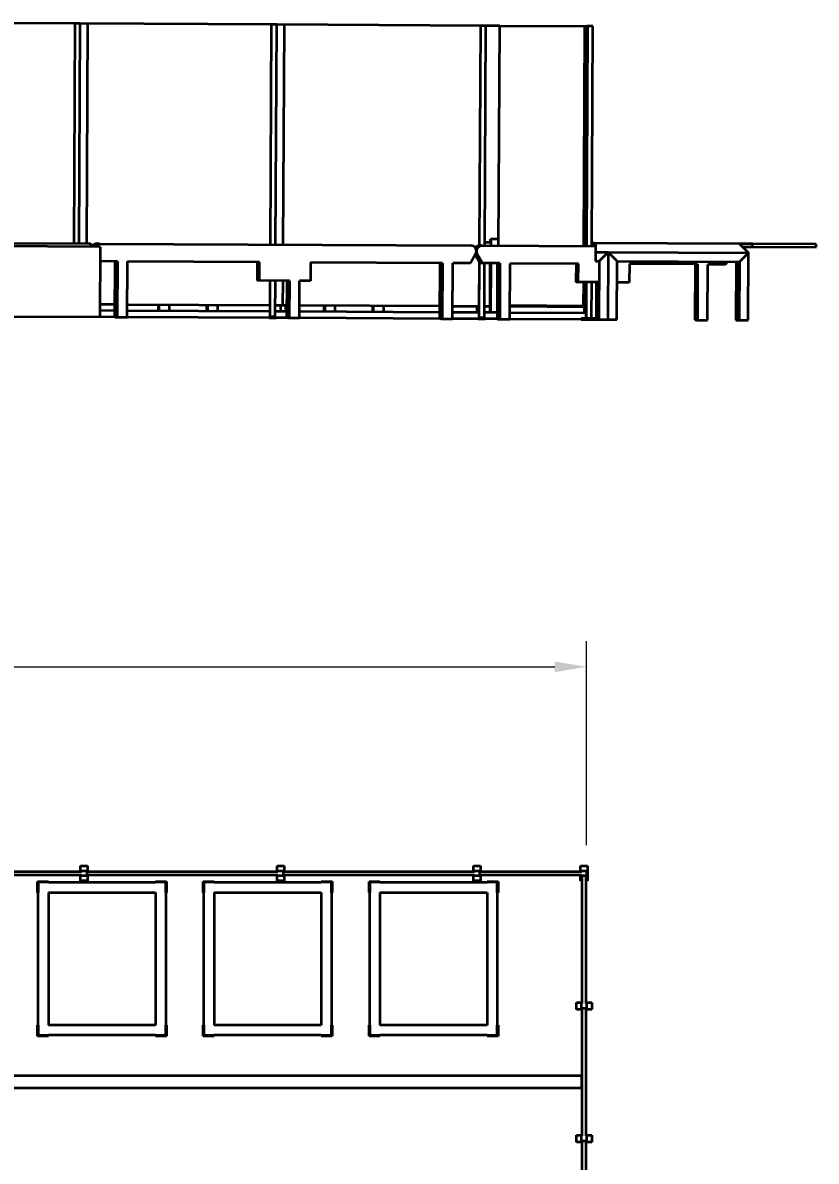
# Model space of a CAD drawing. Header units: millimetres. Extents: x 0 to 67800, y 0 to 42000.
# Drawn here: x 30256 to 36477, y 26225 to 35155 of the extents above; entities that cross this region are included whole.
import ezdxf

# ---------------------------------------------------------------- set-up
doc = ezdxf.new("R2010")
doc.units = ezdxf.units.MM
doc.header["$LTSCALE"] = 100
doc.layers.add('Dimension (ISO)', color=7, linetype='Continuous', lineweight=18)
doc.layers.add('Visible (ISO)', color=7, linetype='Continuous', lineweight=35)
doc.styles.add('Note Text (ISO)', font='verdana.ttf')
doc.dimstyles.new('Default - Method 1b (ISO)', dxfattribs={"dimscale": 100, "dimtxt": 2.5, "dimasz": 2.5, "dimexe": 2, "dimexo": 2, "dimgap": 0.5, "dimtad": 1, "dimtoh": 1, "dimdec": 1, "dimrnd": 1e-08, "dimtxsty": 'Note Text (ISO)', "dimcen": 0.09, "dimdle": 10, "dimclrd": 256, "dimclre": 256, "dimclrt": 256, "dimadec": 1, "dimazin": 2, "dimtfac": 0.72, "dimtmove": 0, "dimatfit": 3, "dimfxl": 1, "dimtolj": 1, "dimlwd": -1, "dimlwe": -1, "dimarcsym": 0})

# ---------------------------------------------------------------- blocks, each defined once
blk = doc.blocks.new('*D19')
at = {"layer": 'Defpoints', "color": 0, "transparency": 16777216}
for p in [(34677, 30102.9), (4537, 28502.9), (34677, 28502.9)]:
    blk.add_point(p, dxfattribs=at)
at = {"layer": 'Dimension (ISO)', "transparency": 16777216}
for p, q in [((4537, 28702.9), (4537, 30302.9)), ((34677, 28702.9), (34677, 30302.9)), ((4787, 30102.9), (34427, 30102.9))]:
    blk.add_line(p, q, dxfattribs=at)
for points in [[(4787, 30144.5), (4787, 30061.2), (4537, 30102.9)], [(34427, 30144.5), (34427, 30061.2), (34677, 30102.9)]]:
    blk.add_solid(points, dxfattribs=at)
at = {"layer": 'Dimension (ISO)', "transparency": 16777216, "insert": (19085.8, 30413.3), "char_height": 250, "attachment_point": 1, "style": 'Note Text (ISO)'}
blk.add_mtext('\\A1;30140', dxfattribs=at)

msp = doc.modelspace()

# ---------------------------------------------------------------- linework, layer by layer
at = {"layer": 'Visible (ISO)'}
for p, q in [((30666.76, 35147.94), (29333.89, 35154.71)), ((30658.02, 33422.96), (30666.78, 35147.94)), ((30666.78, 35147.94), (30666.76, 35147.94)), ((30706.78, 35147.74), (30666.78, 35147.94)), ((30698.02, 33422.76), (30706.78, 35147.74)), ((32206.72, 35140.12), (30706.78, 35147.74)), ((30766.75, 35147.43), (30706.78, 35147.74)), ((30757.99, 33422.46), (30766.75, 35147.43)), ((32197.98, 33415.14), (32206.74, 35140.12)), ((32206.74, 35140.12), (32206.72, 35140.12)), ((32246.74, 35139.92), (32206.74, 35140.12)), ((32237.98, 33414.94), (32246.74, 35139.92)), ((33846.67, 35131.79), (32246.74, 35139.92)), ((32306.71, 35139.61), (32246.74, 35139.92)), ((32297.95, 33414.64), (32306.71, 35139.61)), ((33837.91, 33406.78), (33846.67, 35131.79)), ((33837.94, 33406.79), (33846.7, 35131.79)), ((33846.7, 35131.79), (33846.67, 35131.79)), ((33886.7, 35131.59), (33846.7, 35131.79)), ((33877.94, 33406.61), (33886.7, 35131.59)), ((33995.36, 35131.04), (33886.7, 35131.59)), ((33986.6, 33406.06), (33995.36, 35131.04)), ((33995.36, 35131.04), (34664.14, 35127.64)), ((34655.38, 33402.66), (34664.14, 35127.64)), ((34664.14, 35127.64), (34679.01, 35127.57)), ((34670.25, 33402.59), (34679.01, 35127.57)), ((34677.64, 33402.55), (34686.4, 35127.53)), ((34677.71, 33402.55), (34686.47, 35127.53)), ((34677.71, 33402.55), (34686.47, 35127.53)), ((34677.92, 33402.55), (34686.68, 35127.53)), ((34677.92, 33402.55), (34686.68, 35127.53)), ((34686.4, 35127.53), (34679.01, 35127.57)), ((34686.47, 35127.53), (34686.4, 35127.53)), ((34686.68, 35127.53), (34686.47, 35127.53)), ((34686.68, 35127.53), (34686.47, 35127.53)), ((34726.68, 35127.32), (34686.68, 35127.53)), ((34726.68, 35127.32), (34686.68, 35127.53)), ((34717.92, 33402.35), (34726.68, 35127.32)), ((34717.92, 33402.35), (34726.68, 35127.32)), ((27857.71, 33437.18), (30768.63, 33422.4)), ((30863.71, 33396.92), (27863.79, 33412.15)), ((30839.63, 33422.04), (30839.94, 33422.04)), ((30839.94, 33422.04), (30845.22, 33422.01)), ((30845.22, 33422.01), (30845.52, 33422.01)), ((30845.52, 33422.01), (30851.74, 33421.98)), ((30851.74, 33421.98), (30852.04, 33421.98)), ((30852.04, 33421.98), (30857.33, 33421.95)), ((30857.33, 33421.95), (30857.63, 33421.95)), ((30857.63, 33421.95), (33768.55, 33407.17)), ((33839.55, 33406.81), (33839.86, 33406.8)), ((33839.86, 33406.8), (33845.14, 33406.78)), ((33845.14, 33406.78), (33845.45, 33406.78)), ((33845.45, 33406.78), (33851.66, 33406.74)), ((33851.66, 33406.74), (33851.97, 33406.74)), ((33851.97, 33406.74), (33857.25, 33406.72)), ((33857.25, 33406.72), (33857.55, 33406.71)), ((33857.55, 33406.71), (34746.91, 33402.2)), ((33928.36, 33431.36), (33878.06, 33431.61)), ((33922.24, 33431.39), (33922.37, 33456.39)), ((33922.27, 33431.39), (33922.4, 33456.39)), ((33922.4, 33456.39), (33922.37, 33456.39)), ((33928.49, 33456.36), (33922.4, 33456.39)), ((33928.24, 33406.36), (33928.36, 33431.36)), ((33928.27, 33406.36), (33928.52, 33456.36)), ((33928.36, 33431.36), (33928.49, 33456.36)), ((33928.52, 33456.36), (33928.49, 33456.36)), ((33986.86, 33456.06), (33928.52, 33456.36)), ((34727.56, 33402.3), (34727.81, 33427.3)), ((34727.85, 33427.3), (34727.72, 33402.3)), ((34727.81, 33427.3), (34727.85, 33427.3)), ((34727.85, 33427.3), (34734.93, 33427.26)), ((34734.93, 33427.26), (34734.8, 33402.26)), ((34734.93, 33427.26), (34734.96, 33427.26)), ((34734.96, 33427.26), (34734.96, 33402.26)), ((34739.92, 33427.23), (34734.96, 33427.26)), ((34739.66, 33402.24), (34739.92, 33427.23)), ((34739.95, 33427.23), (34739.83, 33402.23)), ((34739.92, 33427.23), (34739.95, 33427.23)), ((34739.95, 33427.23), (34747.03, 33427.2)), ((34747.03, 33427.2), (34746.32, 33285.78)), ((34747.03, 33427.2), (34747.07, 33427.2)), ((34747.07, 33427.2), (34747.07, 33356.49)), ((35876.33, 33421.46), (34747.07, 33427.2)), ((35876.33, 33421.46), (35947.04, 33350.39)), ((35977.48, 33420.95), (35876.33, 33421.46)), ((35977.35, 33395.95), (35977.48, 33420.95)), ((36477.15, 33418.41), (35977.48, 33420.95)), ((36477.02, 33393.41), (36477.15, 33418.41)), ((30863.71, 33396.92), (30860.92, 32846.93)), ((33806.75, 33340.22), (33765.26, 33269.18)), ((33803.69, 33334.98), (33841.45, 33268.79)), ((33841.76, 33268.79), (33803.84, 33335.24)), ((33806.51, 33339.8), (33847.04, 33268.77)), ((33847.34, 33268.77), (33806.66, 33340.06)), ((33812.79, 33340.19), (33853.56, 33268.73)), ((33853.86, 33268.73), (33813.09, 33340.19)), ((33818.37, 33340.16), (33859.15, 33268.71)), ((33859.45, 33268.7), (33818.68, 33340.16)), ((34747.07, 33356.49), (34746.35, 33285.78)), ((34747.07, 33356.49), (34847.07, 33355.98)), ((34847.07, 33355.98), (34775.64, 33285.63)), ((34847.07, 33355.98), (34844.38, 32826.7)), ((34847.07, 33355.98), (35947.04, 33350.39)), ((34847.07, 33355.98), (34917.06, 33284.91)), ((35875.61, 33280.04), (35947.04, 33350.39)), ((35901.33, 33396.34), (35977.35, 33395.95)), ((35943.45, 32821.11), (35946.13, 33349.5)), ((35977.35, 33395.95), (36477.02, 33393.41)), ((30997.43, 33283.24), (30863.14, 33283.92)), ((30977.21, 32846.34), (30979.43, 33283.33)), ((30979.73, 33283.33), (30977.51, 32846.33)), ((30982.79, 32846.31), (30985.01, 33283.3)), ((30985.32, 33283.3), (30983.1, 32846.31)), ((30989.32, 32846.27), (30991.53, 33283.27)), ((30991.84, 33283.27), (30989.62, 32846.27)), ((30994.9, 32846.25), (30997.12, 33283.24)), ((30997.43, 33283.24), (30995.21, 32846.24)), ((31075.2, 32845.84), (31077.42, 33282.83)), ((32112.4, 33277.58), (31077.42, 33282.83)), ((32094.4, 33277.67), (32093.66, 33132.67)), ((32099.55, 33132.64), (32100.29, 33277.64)), ((32106.51, 33277.61), (32105.77, 33132.61)), ((32111.66, 33132.58), (32112.4, 33277.58)), ((32512.39, 33275.54), (32511.65, 33130.55)), ((33547.36, 33270.29), (32512.39, 33275.54)), ((33527.14, 32833.39), (33529.36, 33270.38)), ((33529.67, 33270.38), (33527.45, 32833.38)), ((33532.73, 32833.36), (33534.95, 33270.35)), ((33535.25, 33270.35), (33533.03, 32833.36)), ((33539.25, 32833.32), (33541.47, 33270.32)), ((33541.77, 33270.32), (33539.55, 32833.32)), ((33544.84, 32833.3), (33547.05, 33270.29)), ((33547.36, 33270.29), (33545.14, 32833.29)), ((33625.14, 32832.89), (33627.36, 33269.88)), ((33765.26, 33269.18), (33627.36, 33269.88)), ((33835.06, 32839.82), (33837.27, 33276.12)), ((33835.5, 32931.82), (33837.25, 33276.16)), ((33841.76, 33268.79), (33841.45, 33268.79)), ((33847.04, 33268.77), (33841.76, 33268.79)), ((33847.34, 33268.77), (33847.04, 33268.77)), ((33853.56, 33268.73), (33847.34, 33268.77)), ((33853.86, 33268.73), (33853.56, 33268.73)), ((33859.15, 33268.71), (33853.86, 33268.73)), ((33859.45, 33268.7), (33859.15, 33268.71)), ((33997.35, 33268), (33859.45, 33268.7)), ((33875.06, 32839.62), (33877.24, 33268.61)), ((33919.48, 32881.39), (33921.44, 33268.39)), ((33919.88, 32881.39), (33921.85, 33268.39)), ((33925.16, 32881.36), (33927.13, 33268.36)), ((33925.57, 32881.36), (33927.54, 33268.36)), ((33977.13, 32831.1), (33979.35, 33268.09)), ((33979.66, 33268.09), (33977.44, 32831.1)), ((33982.72, 32831.07), (33984.94, 33268.07)), ((33985.24, 33268.06), (33983.02, 32831.07)), ((33989.24, 32831.04), (33991.46, 33268.03)), ((33991.76, 33268.03), (33989.54, 32831.04)), ((33994.82, 32831.01), (33997.04, 33268)), ((33997.35, 33268), (33995.13, 32831.01)), ((34075.13, 32830.6), (34077.35, 33267.6)), ((34612.33, 33264.88), (34077.35, 33267.6)), ((34594.33, 33264.97), (34593.6, 33119.97)), ((34599.49, 33119.94), (34600.23, 33264.94)), ((34606.44, 33264.91), (34605.71, 33119.91)), ((34611.6, 33119.88), (34612.33, 33264.88)), ((34746.32, 33285.78), (34746.35, 33285.78)), ((34746.35, 33285.78), (34775.64, 33285.63)), ((34775.6, 33285.63), (34773.28, 32827.06)), ((34775.64, 33285.63), (34773.31, 32827.06)), ((34914.73, 32826.34), (34917.06, 33284.91)), ((34917.06, 33284.91), (35875.61, 33280.04)), ((35012.32, 33262.85), (35011.59, 33117.85)), ((35547.31, 33260.13), (35012.32, 33262.85)), ((35527.09, 32823.23), (35529.31, 33260.22)), ((35529.62, 33260.22), (35527.4, 32823.23)), ((35532.68, 32823.2), (35534.9, 33260.19)), ((35535.2, 33260.19), (35532.98, 32823.2)), ((35539.2, 32823.17), (35541.42, 33260.16)), ((35541.72, 33260.16), (35539.5, 32823.17)), ((35544.78, 32823.14), (35547, 33260.13)), ((35547.31, 33260.13), (35545.09, 32823.14)), ((35625.09, 32822.73), (35627.31, 33259.73)), ((35765.2, 33259.03), (35627.31, 33259.73)), ((35777.77, 33280.54), (35765.2, 33259.03)), ((35849.47, 33280.18), (35847.14, 32821.6)), ((35850.18, 33280.17), (35847.85, 32821.6)), ((35855.53, 33280.15), (35853.2, 32821.57)), ((35856.25, 33280.14), (35853.92, 32821.57)), ((35861.57, 33280.11), (35859.24, 32821.54)), ((35862.29, 33280.11), (35859.96, 32821.54)), ((35867.64, 33280.08), (35865.31, 32821.51)), ((35868.36, 33280.08), (35866.03, 32821.51)), ((35875.43, 33280.04), (35873.1, 32821.47)), ((32099.55, 33132.64), (32093.66, 33132.67)), ((32105.77, 33132.61), (32099.55, 33132.64)), ((32111.66, 33132.58), (32105.77, 33132.61)), ((32346.65, 33131.38), (32111.66, 33132.58)), ((32195.1, 32848.15), (32196.54, 33132.15)), ((32235.1, 32847.95), (32236.54, 33131.94)), ((32295.54, 32939.64), (32296.52, 33131.64)), ((32327.17, 32839.48), (32328.66, 33131.48)), ((32328.96, 33131.47), (32327.48, 32839.48)), ((32332.76, 32839.45), (32334.24, 33131.45)), ((32334.55, 33131.45), (32333.06, 32839.45)), ((32339.28, 32839.42), (32340.76, 33131.41)), ((32341.07, 33131.41), (32339.59, 32839.42)), ((32344.87, 32839.39), (32346.35, 33131.39)), ((32346.65, 33131.38), (32345.17, 32839.39)), ((32425.17, 32838.98), (32426.65, 33130.98)), ((32511.65, 33130.55), (32426.65, 33130.98)), ((34599.49, 33119.94), (34593.6, 33119.97)), ((34605.71, 33119.91), (34599.49, 33119.94)), ((34611.6, 33119.88), (34605.71, 33119.91)), ((34774.76, 33119.05), (34611.6, 33119.88)), ((34653.01, 32935.67), (34653.94, 33119.67)), ((34667.88, 32935.59), (34668.81, 33119.59)), ((34674.83, 32835.56), (34676.28, 33119.55)), ((34674.83, 32835.56), (34676.28, 33119.55)), ((34675.04, 32835.56), (34676.48, 33119.55)), ((34675.04, 32835.56), (34676.48, 33119.55)), ((34675.22, 32927.56), (34676.2, 33119.55)), ((34715.04, 32835.35), (34716.48, 33119.35)), ((34715.04, 32835.35), (34716.48, 33119.35)), ((34754.05, 32827.15), (34755.53, 33119.15)), ((34755.57, 33119.15), (34754.09, 32827.15)), ((34762.65, 33119.11), (34761.17, 32827.12)), ((34762.69, 33119.11), (34761.2, 32827.12)), ((34766.16, 32827.09), (34767.64, 33119.09)), ((34767.68, 33119.09), (34766.19, 32827.09)), ((35011.59, 33117.85), (34916.21, 33118.33)), ((30977.46, 32896.33), (30861.17, 32896.93)), ((30861.43, 32946.92), (30977.72, 32946.33)), ((32195.11, 32890.15), (31075.46, 32895.84)), ((31075.71, 32945.84), (32195.54, 32940.15)), ((31319.54, 32894.6), (31319.8, 32944.6)), ((31319.95, 32894.6), (31320.2, 32944.59)), ((31325.23, 32894.57), (31325.48, 32944.57)), ((31325.64, 32894.57), (31325.89, 32944.57)), ((31405.64, 32894.16), (31405.89, 32944.16)), ((31699.53, 32892.67), (31699.79, 32942.67)), ((31699.94, 32892.67), (31700.19, 32942.66)), ((31705.2, 32892.64), (31705.45, 32942.64)), ((31705.63, 32892.64), (31705.88, 32942.64)), ((31785.63, 32892.23), (31785.88, 32942.23)), ((32194.9, 32848.15), (32195.37, 32940.15)), ((32327.43, 32889.48), (32235.31, 32889.95)), ((32235.57, 32939.95), (32327.68, 32939.48)), ((32235.57, 32939.95), (32295.54, 32939.64)), ((32279.26, 32889.72), (32279.52, 32939.72)), ((32279.47, 32889.72), (32279.72, 32939.72)), ((32319.47, 32889.52), (32319.72, 32939.52)), ((33527.4, 32883.38), (32425.42, 32888.98)), ((32425.68, 32938.98), (33527.65, 32933.38)), ((32619.51, 32888), (32619.76, 32937.99)), ((32619.92, 32887.99), (32620.17, 32937.99)), ((32625.2, 32887.97), (32625.45, 32937.97)), ((32625.6, 32887.96), (32625.86, 32937.96)), ((32705.6, 32887.56), (32705.86, 32937.56)), ((32999.5, 32886.07), (32999.75, 32936.07)), ((32999.91, 32886.06), (33000.16, 32936.06)), ((33005.16, 32886.04), (33005.42, 32936.04)), ((33005.59, 32886.03), (33005.85, 32936.03)), ((33085.59, 32885.63), (33085.85, 32935.63)), ((33835.07, 32881.82), (33625.39, 32882.89)), ((33625.65, 32932.89), (33835.5, 32931.82)), ((33819.22, 32881.9), (33819.48, 32931.9)), ((33819.43, 32881.9), (33819.68, 32931.9)), ((33834.86, 32839.82), (33835.32, 32931.82)), ((33977.39, 32881.1), (33875.27, 32881.62)), ((33875.53, 32931.62), (33919.73, 32931.39)), ((34673.34, 32877.57), (34075.38, 32880.6)), ((34075.63, 32930.6), (34659.63, 32927.64)), ((34075.68, 32938.6), (34653.01, 32935.67)), ((34653.01, 32935.67), (34667.88, 32935.59)), ((34659.2, 32877.64), (34659.46, 32927.64)), ((34659.41, 32877.64), (34659.7, 32935.64)), ((34659.63, 32927.64), (34659.68, 32935.64)), ((34664.48, 32877.61), (34664.78, 32935.61)), ((34664.66, 32927.61), (34664.7, 32935.61)), ((34664.66, 32927.61), (34664.74, 32927.61)), ((34664.69, 32877.61), (34664.98, 32935.61)), ((34673.13, 32835.57), (34673.34, 32877.57)), ((34675.22, 32927.56), (34675.3, 32927.56)), ((27861, 32862.16), (30860.92, 32846.93)), ((30977.21, 32846.34), (30860.92, 32846.93)), ((30977.51, 32846.33), (30977.21, 32846.34)), ((30977.51, 32846.33), (30982.79, 32846.31)), ((30983.1, 32846.31), (30982.79, 32846.31)), ((30983.1, 32846.31), (30989.32, 32846.27)), ((30989.62, 32846.27), (30989.32, 32846.27)), ((30989.62, 32846.27), (30994.9, 32846.25)), ((30995.21, 32846.24), (30994.9, 32846.25)), ((30995.21, 32846.24), (31075.2, 32845.84)), ((32187.15, 32840.19), (31075.2, 32845.84)), ((32187.15, 32840.19), (32187.2, 32848.19)), ((32187.15, 32840.19), (32187.76, 32840.19)), ((32187.8, 32848.19), (32187.2, 32848.19)), ((32187.76, 32840.19), (32187.8, 32848.19)), ((32187.76, 32840.19), (32242.76, 32839.91)), ((32242.8, 32847.91), (32187.8, 32848.19)), ((32242.76, 32839.91), (32242.8, 32847.91)), ((32327.17, 32839.48), (32242.76, 32839.91)), ((32327.48, 32839.48), (32327.17, 32839.48)), ((32332.76, 32839.45), (32327.48, 32839.48)), ((32333.06, 32839.45), (32332.76, 32839.45)), ((32333.06, 32839.45), (32339.28, 32839.42)), ((32339.59, 32839.42), (32339.28, 32839.42)), ((32344.87, 32839.39), (32339.59, 32839.42)), ((32345.17, 32839.39), (32344.87, 32839.39)), ((32345.17, 32839.39), (32425.17, 32838.98)), ((33527.14, 32833.39), (32425.17, 32838.98)), ((33527.45, 32833.38), (33527.14, 32833.39)), ((33532.73, 32833.36), (33527.45, 32833.38)), ((33533.03, 32833.36), (33532.73, 32833.36)), ((33533.03, 32833.36), (33539.25, 32833.32)), ((33539.55, 32833.32), (33539.25, 32833.32)), ((33544.84, 32833.3), (33539.55, 32833.32)), ((33545.14, 32833.29), (33544.84, 32833.3)), ((33545.14, 32833.29), (33625.14, 32832.89)), ((33827.11, 32831.86), (33625.14, 32832.89)), ((33827.11, 32831.86), (33827.15, 32839.86)), ((33827.11, 32831.86), (33827.72, 32831.86)), ((33827.76, 32839.86), (33827.15, 32839.86)), ((33827.72, 32831.86), (33827.76, 32839.86)), ((33827.72, 32831.86), (33882.72, 32831.58)), ((33882.76, 32839.58), (33827.76, 32839.86)), ((33882.72, 32831.58), (33882.76, 32839.58)), ((33977.13, 32831.1), (33882.72, 32831.58)), ((33977.44, 32831.1), (33977.13, 32831.1)), ((33977.44, 32831.1), (33982.72, 32831.07)), ((33983.02, 32831.07), (33982.72, 32831.07)), ((33983.02, 32831.07), (33989.24, 32831.04)), ((33989.54, 32831.04), (33989.24, 32831.04)), ((33989.54, 32831.04), (33994.82, 32831.01)), ((33995.13, 32831.01), (33994.82, 32831.01)), ((33995.13, 32831.01), (34075.13, 32830.6)), ((34634.76, 32827.76), (34075.13, 32830.6)), ((34634.76, 32827.76), (34634.8, 32835.76)), ((34634.76, 32827.76), (34635.04, 32827.76)), ((34635.08, 32835.76), (34634.8, 32835.76)), ((34635.04, 32827.76), (34635.08, 32835.76)), ((34635.04, 32827.76), (34667.53, 32827.59)), ((34667.58, 32835.59), (34635.08, 32835.76)), ((34667.53, 32827.59), (34667.7, 32827.59)), ((34667.74, 32835.59), (34667.58, 32835.59)), ((34667.7, 32827.59), (34667.74, 32835.59)), ((34667.7, 32827.59), (34722.7, 32827.31)), ((34722.74, 32835.31), (34667.74, 32835.59)), ((34722.7, 32827.31), (34722.74, 32835.31)), ((34722.7, 32827.31), (34754.05, 32827.15)), ((34754.09, 32835.15), (34722.74, 32835.31)), ((34754.05, 32827.15), (34754.09, 32827.15)), ((34754.09, 32827.15), (34761.17, 32827.12)), ((34761.17, 32827.12), (34761.2, 32827.12)), ((34761.2, 32827.12), (34766.16, 32827.09)), ((34766.16, 32827.09), (34766.19, 32827.09)), ((34766.19, 32827.09), (34773.28, 32827.06)), ((34773.28, 32827.06), (34773.31, 32827.06)), ((34773.31, 32827.06), (34844.38, 32826.7)), ((34844.38, 32826.7), (34914.73, 32826.34)), ((35527.4, 32823.23), (35527.09, 32823.23)), ((35532.68, 32823.2), (35527.4, 32823.23)), ((35532.98, 32823.2), (35532.68, 32823.2)), ((35532.98, 32823.2), (35539.2, 32823.17)), ((35539.5, 32823.17), (35539.2, 32823.17)), ((35544.78, 32823.14), (35539.5, 32823.17)), ((35545.09, 32823.14), (35544.78, 32823.14)), ((35545.09, 32823.14), (35625.09, 32822.73)), ((35847.14, 32821.6), (35847.85, 32821.6)), ((35847.85, 32821.6), (35853.2, 32821.57)), ((35853.2, 32821.57), (35853.92, 32821.57)), ((35853.92, 32821.57), (35859.24, 32821.54)), ((35859.24, 32821.54), (35859.96, 32821.54)), ((35859.96, 32821.54), (35865.31, 32821.51)), ((35865.31, 32821.51), (35866.03, 32821.51)), ((35866.03, 32821.51), (35873.1, 32821.47)), ((35873.1, 32821.47), (35943.45, 32821.11)), ((29216.99, 28497.87), (30716.99, 28497.87)), ((30709.49, 28497.87), (30709.49, 28542.87)), ((30709.49, 28542.87), (30764.49, 28542.87)), ((30716.99, 28502.87), (30756.99, 28502.87)), ((30716.99, 28497.87), (30716.99, 28502.87)), ((30756.99, 28502.87), (30756.99, 28462.87)), ((30756.99, 28497.87), (30756.99, 28467.87)), ((30756.99, 28497.87), (32256.99, 28497.87)), ((30764.49, 28542.87), (30764.49, 28497.87)), ((32249.49, 28497.87), (32249.49, 28542.87)), ((32249.49, 28542.87), (32304.49, 28542.87)), ((32256.99, 28502.87), (32296.99, 28502.87)), ((32256.99, 28497.87), (32256.99, 28502.87)), ((32296.99, 28502.87), (32296.99, 28462.87)), ((32296.99, 28497.87), (32296.99, 28467.87)), ((32296.99, 28497.87), (33796.99, 28497.87)), ((32304.49, 28542.87), (32304.49, 28497.87)), ((33789.49, 28497.87), (33789.49, 28542.87)), ((33789.49, 28542.87), (33844.49, 28542.87)), ((33796.99, 28502.87), (33836.99, 28502.87)), ((33796.99, 28497.87), (33796.99, 28502.87)), ((33836.99, 28502.87), (33836.99, 28462.87)), ((33836.99, 28497.87), (33836.99, 28467.87)), ((33836.99, 28497.87), (34636.99, 28497.87)), ((33844.49, 28542.87), (33844.49, 28497.87)), ((34629.49, 28497.87), (34629.49, 28542.87)), ((34629.49, 28542.87), (34684.49, 28542.87)), ((34636.99, 28502.87), (34676.99, 28502.87)), ((34636.99, 28497.87), (34636.99, 28502.87)), ((34676.99, 28502.87), (34676.99, 28462.87)), ((34684.49, 28542.87), (34684.49, 28422.87)), ((30716.99, 28467.87), (29216.99, 28467.87)), ((30370.78, 28332.87), (30370.78, 28418.87)), ((30370.78, 28418.87), (30456.78, 28418.87)), ((30376.78, 28412.87), (30376.78, 28332.87)), ((30456.78, 28412.87), (30376.78, 28412.87)), ((30456.78, 28418.87), (30456.78, 28412.87)), ((30456.78, 28412.87), (31296.78, 28412.87)), ((30709.49, 28422.87), (30709.49, 28467.87)), ((30764.49, 28422.87), (30709.49, 28422.87)), ((30716.99, 28462.87), (30716.99, 28467.87)), ((30756.99, 28462.87), (30716.99, 28462.87)), ((32256.99, 28467.87), (30756.99, 28467.87)), ((30764.49, 28467.87), (30764.49, 28422.87)), ((31296.78, 28412.87), (31296.78, 28418.87)), ((31296.78, 28418.87), (31382.78, 28418.87)), ((31376.78, 28412.87), (31296.78, 28412.87)), ((31376.78, 28332.87), (31376.78, 28412.87)), ((31382.78, 28418.87), (31382.78, 28332.87)), ((31670.78, 28332.87), (31670.78, 28418.87)), ((31670.78, 28418.87), (31756.78, 28418.87)), ((31676.78, 28412.87), (31676.78, 28332.87)), ((31756.78, 28412.87), (31676.78, 28412.87)), ((31756.78, 28418.87), (31756.78, 28412.87)), ((31756.78, 28412.87), (32596.78, 28412.87)), ((32249.49, 28422.87), (32249.49, 28467.87)), ((32304.49, 28422.87), (32249.49, 28422.87)), ((32256.99, 28462.87), (32256.99, 28467.87)), ((32296.99, 28462.87), (32256.99, 28462.87)), ((33796.99, 28467.87), (32296.99, 28467.87)), ((32304.49, 28467.87), (32304.49, 28422.87)), ((32596.78, 28412.87), (32596.78, 28418.87)), ((32596.78, 28418.87), (32682.78, 28418.87)), ((32676.78, 28412.87), (32596.78, 28412.87)), ((32676.78, 28332.87), (32676.78, 28412.87)), ((32682.78, 28418.87), (32682.78, 28332.87)), ((32970.78, 28332.87), (32970.78, 28418.87)), ((32970.78, 28418.87), (33056.78, 28418.87)), ((32976.78, 28412.87), (32976.78, 28332.87)), ((33056.78, 28412.87), (32976.78, 28412.87)), ((33056.78, 28418.87), (33056.78, 28412.87)), ((33056.78, 28412.87), (33896.78, 28412.87)), ((33789.49, 28422.87), (33789.49, 28467.87)), ((33844.49, 28422.87), (33789.49, 28422.87)), ((33796.99, 28462.87), (33796.99, 28467.87)), ((33836.99, 28462.87), (33796.99, 28462.87)), ((34636.99, 28467.87), (33836.99, 28467.87)), ((33844.49, 28467.87), (33844.49, 28422.87)), ((33896.78, 28412.87), (33896.78, 28418.87)), ((33896.78, 28418.87), (33982.78, 28418.87)), ((33976.78, 28412.87), (33896.78, 28412.87)), ((33976.78, 28332.87), (33976.78, 28412.87)), ((33982.78, 28418.87), (33982.78, 28332.87)), ((34629.49, 28422.87), (34629.49, 28467.87)), ((34641.99, 28422.87), (34629.49, 28422.87)), ((34636.99, 28462.87), (34636.99, 28467.87)), ((34676.99, 28462.87), (34636.99, 28462.87)), ((34671.99, 28462.87), (34641.99, 28462.87)), ((34641.99, 27462.87), (34641.99, 28462.87)), ((34671.99, 28462.87), (34671.99, 27462.87)), ((34684.49, 28422.87), (34671.99, 28422.87)), ((30376.78, 28332.87), (30370.78, 28332.87)), ((30376.78, 27292.87), (30376.78, 28332.87)), ((30456.78, 28332.87), (30456.78, 27292.87)), ((30456.78, 28332.87), (31296.78, 28332.87)), ((31296.78, 28332.87), (31296.78, 27292.87)), ((31382.78, 28332.87), (31376.78, 28332.87)), ((31376.78, 28332.87), (31376.78, 27292.87)), ((31676.78, 28332.87), (31670.78, 28332.87)), ((31676.78, 27292.87), (31676.78, 28332.87)), ((31756.78, 28332.87), (31756.78, 27292.87)), ((31756.78, 28332.87), (32596.78, 28332.87)), ((32596.78, 28332.87), (32596.78, 27292.87)), ((32682.78, 28332.87), (32676.78, 28332.87)), ((32676.78, 28332.87), (32676.78, 27292.87)), ((32976.78, 28332.87), (32970.78, 28332.87)), ((32976.78, 27292.87), (32976.78, 28332.87)), ((33056.78, 28332.87), (33056.78, 27292.87)), ((33056.78, 28332.87), (33896.78, 28332.87)), ((33896.78, 28332.87), (33896.78, 27292.87)), ((33982.78, 28332.87), (33976.78, 28332.87)), ((33976.78, 28332.87), (33976.78, 27292.87)), ((34596.99, 27470.37), (34641.99, 27470.37)), ((34596.99, 27415.37), (34596.99, 27470.37)), ((34641.99, 27415.37), (34596.99, 27415.37)), ((34636.99, 27462.87), (34641.99, 27462.87)), ((34636.99, 27422.87), (34636.99, 27462.87)), ((34676.99, 27422.87), (34636.99, 27422.87)), ((34671.99, 27422.87), (34641.99, 27422.87)), ((34641.99, 26422.87), (34641.99, 27422.87)), ((34671.99, 27470.37), (34716.99, 27470.37)), ((34671.99, 27462.87), (34676.99, 27462.87)), ((34671.99, 27422.87), (34671.99, 26422.87)), ((34716.99, 27415.37), (34671.99, 27415.37)), ((34676.99, 27462.87), (34676.99, 27422.87)), ((34716.99, 27470.37), (34716.99, 27415.37)), ((30370.78, 27206.87), (30370.78, 27292.87)), ((30370.78, 27292.87), (30376.78, 27292.87)), ((30376.78, 27292.87), (30376.78, 27212.87)), ((31296.78, 27292.87), (30456.78, 27292.87)), ((31376.78, 27212.87), (31376.78, 27292.87)), ((31376.78, 27292.87), (31382.78, 27292.87)), ((31382.78, 27292.87), (31382.78, 27206.87)), ((31670.78, 27206.87), (31670.78, 27292.87)), ((31670.78, 27292.87), (31676.78, 27292.87)), ((31676.78, 27292.87), (31676.78, 27212.87)), ((32596.78, 27292.87), (31756.78, 27292.87)), ((32676.78, 27212.87), (32676.78, 27292.87)), ((32676.78, 27292.87), (32682.78, 27292.87)), ((32682.78, 27292.87), (32682.78, 27206.87)), ((32970.78, 27206.87), (32970.78, 27292.87)), ((32970.78, 27292.87), (32976.78, 27292.87)), ((32976.78, 27292.87), (32976.78, 27212.87)), ((33896.78, 27292.87), (33056.78, 27292.87)), ((33976.78, 27212.87), (33976.78, 27292.87)), ((33976.78, 27292.87), (33982.78, 27292.87)), ((33982.78, 27292.87), (33982.78, 27206.87)), ((30456.78, 27206.87), (30370.78, 27206.87)), ((30376.78, 27212.87), (30456.78, 27212.87)), ((30456.78, 27212.87), (30456.78, 27206.87)), ((31296.78, 27212.87), (30456.78, 27212.87)), ((31296.78, 27206.87), (31296.78, 27212.87)), ((31296.78, 27212.87), (31376.78, 27212.87)), ((31382.78, 27206.87), (31296.78, 27206.87)), ((31756.78, 27206.87), (31670.78, 27206.87)), ((31676.78, 27212.87), (31756.78, 27212.87)), ((31756.78, 27212.87), (31756.78, 27206.87)), ((32596.78, 27212.87), (31756.78, 27212.87)), ((32596.78, 27206.87), (32596.78, 27212.87)), ((32596.78, 27212.87), (32676.78, 27212.87)), ((32682.78, 27206.87), (32596.78, 27206.87)), ((33056.78, 27206.87), (32970.78, 27206.87)), ((32976.78, 27212.87), (33056.78, 27212.87)), ((33056.78, 27212.87), (33056.78, 27206.87)), ((33896.78, 27212.87), (33056.78, 27212.87)), ((33896.78, 27206.87), (33896.78, 27212.87)), ((33896.78, 27212.87), (33976.78, 27212.87)), ((33982.78, 27206.87), (33896.78, 27206.87)), ((20673.89, 26898.27), (34636.99, 26898.27)), ((34636.99, 26898.27), (34636.99, 26798.27)), ((34636.99, 26798.27), (20677.89, 26798.27)), ((34596.99, 26430.37), (34641.99, 26430.37)), ((34596.99, 26375.37), (34596.99, 26430.37)), ((34641.99, 26375.37), (34596.99, 26375.37)), ((34636.99, 26422.87), (34641.99, 26422.87)), ((34636.99, 26382.87), (34636.99, 26422.87)), ((34676.99, 26382.87), (34636.99, 26382.87)), ((34671.99, 26382.87), (34641.99, 26382.87)), ((34641.99, 25382.87), (34641.99, 26382.87)), ((34671.99, 26430.37), (34716.99, 26430.37)), ((34671.99, 26422.87), (34676.99, 26422.87)), ((34671.99, 26382.87), (34671.99, 25382.87)), ((34716.99, 26375.37), (34671.99, 26375.37)), ((34676.99, 26422.87), (34676.99, 26382.87)), ((34716.99, 26430.37), (34716.99, 26375.37))]:
    msp.add_line(p, q, dxfattribs=at)
for centre, major_axis, start_param, end_param in [((30768.41, 33377.9), (0.23, 44.5), 5.1659867, 6.2831853), ((30839.41, 33377.54), (0.23, 44.5), 0, 0.9235962), ((30839.71, 33377.54), (0.23, 44.5), 0, 0.9292959), ((30844.99, 33377.51), (0.23, 44.5), 0, 1.0363336), ((30845.3, 33377.51), (0.23, 44.5), 0, 1.0430935), ((30851.51, 33377.48), (0.23, 44.5), 0, 1.1171986), ((30851.82, 33377.48), (0.23, 44.5), 0, 1.1171986), ((30857.1, 33377.45), (0.23, 44.5), 0, 1.1171986), ((30857.4, 33377.45), (0.23, 44.5), 0, 1.1171986), ((33768.33, 33362.67), (0.23, 44.5), 4.1887902, 6.2831853), ((33839.33, 33362.31), (0.23, 44.5), 0, 0.9235962), ((33839.63, 33362.31), (0.23, 44.5), 0, 0.9292959), ((33844.92, 33362.28), (0.23, 44.5), 0, 1.0363336), ((33845.22, 33362.28), (0.23, 44.5), 0, 1.0430935), ((33851.44, 33362.25), (0.23, 44.5), 0, 1.2049156), ((33851.74, 33362.24), (0.23, 44.5), 0, 1.2146077), ((33857.33, 33362.22), (0.23, 44.5), 0, 2.0943951), ((33857.02, 33362.22), (0.23, 44.5), 0, 1.488024), ((33851.44, 33362.25), (-0.23, -44.5), 5.0782698, 5.2359878), ((33851.74, 33362.24), (0.23, 44.5), 1.9269849, 2.0943951), ((33857.02, 33362.22), (-0.23, -44.5), 4.7951613, 5.2359878)]:
    msp.add_ellipse(centre, major_axis=major_axis, ratio=0.9999871, start_param=start_param, end_param=end_param, dxfattribs=at)

# ---------------------------------------------------------------- dimensions: what is measured, and where the dimension line sits
at = {"layer": 'Dimension (ISO)'}
dim = msp.add_linear_dim(base=(34676.99, 30102.87), p1=(4536.99, 28502.87), p2=(34676.99, 28502.87), angle=180, dimstyle='Default - Method 1b (ISO)', override={"dimtoh": 0, "dimdec": 1, "dimtp": 0, "dimtm": 0, "dimtdec": 2, "dimtofl": 0, "dimatfit": 1}, dxfattribs=at)
dim.commit()
dim.dimension.update_dxf_attribs({"geometry": '*D19', "text_midpoint": (19606.99, 30102.87), "dimtype": 160})

doc.saveas('drawing.dxf')
